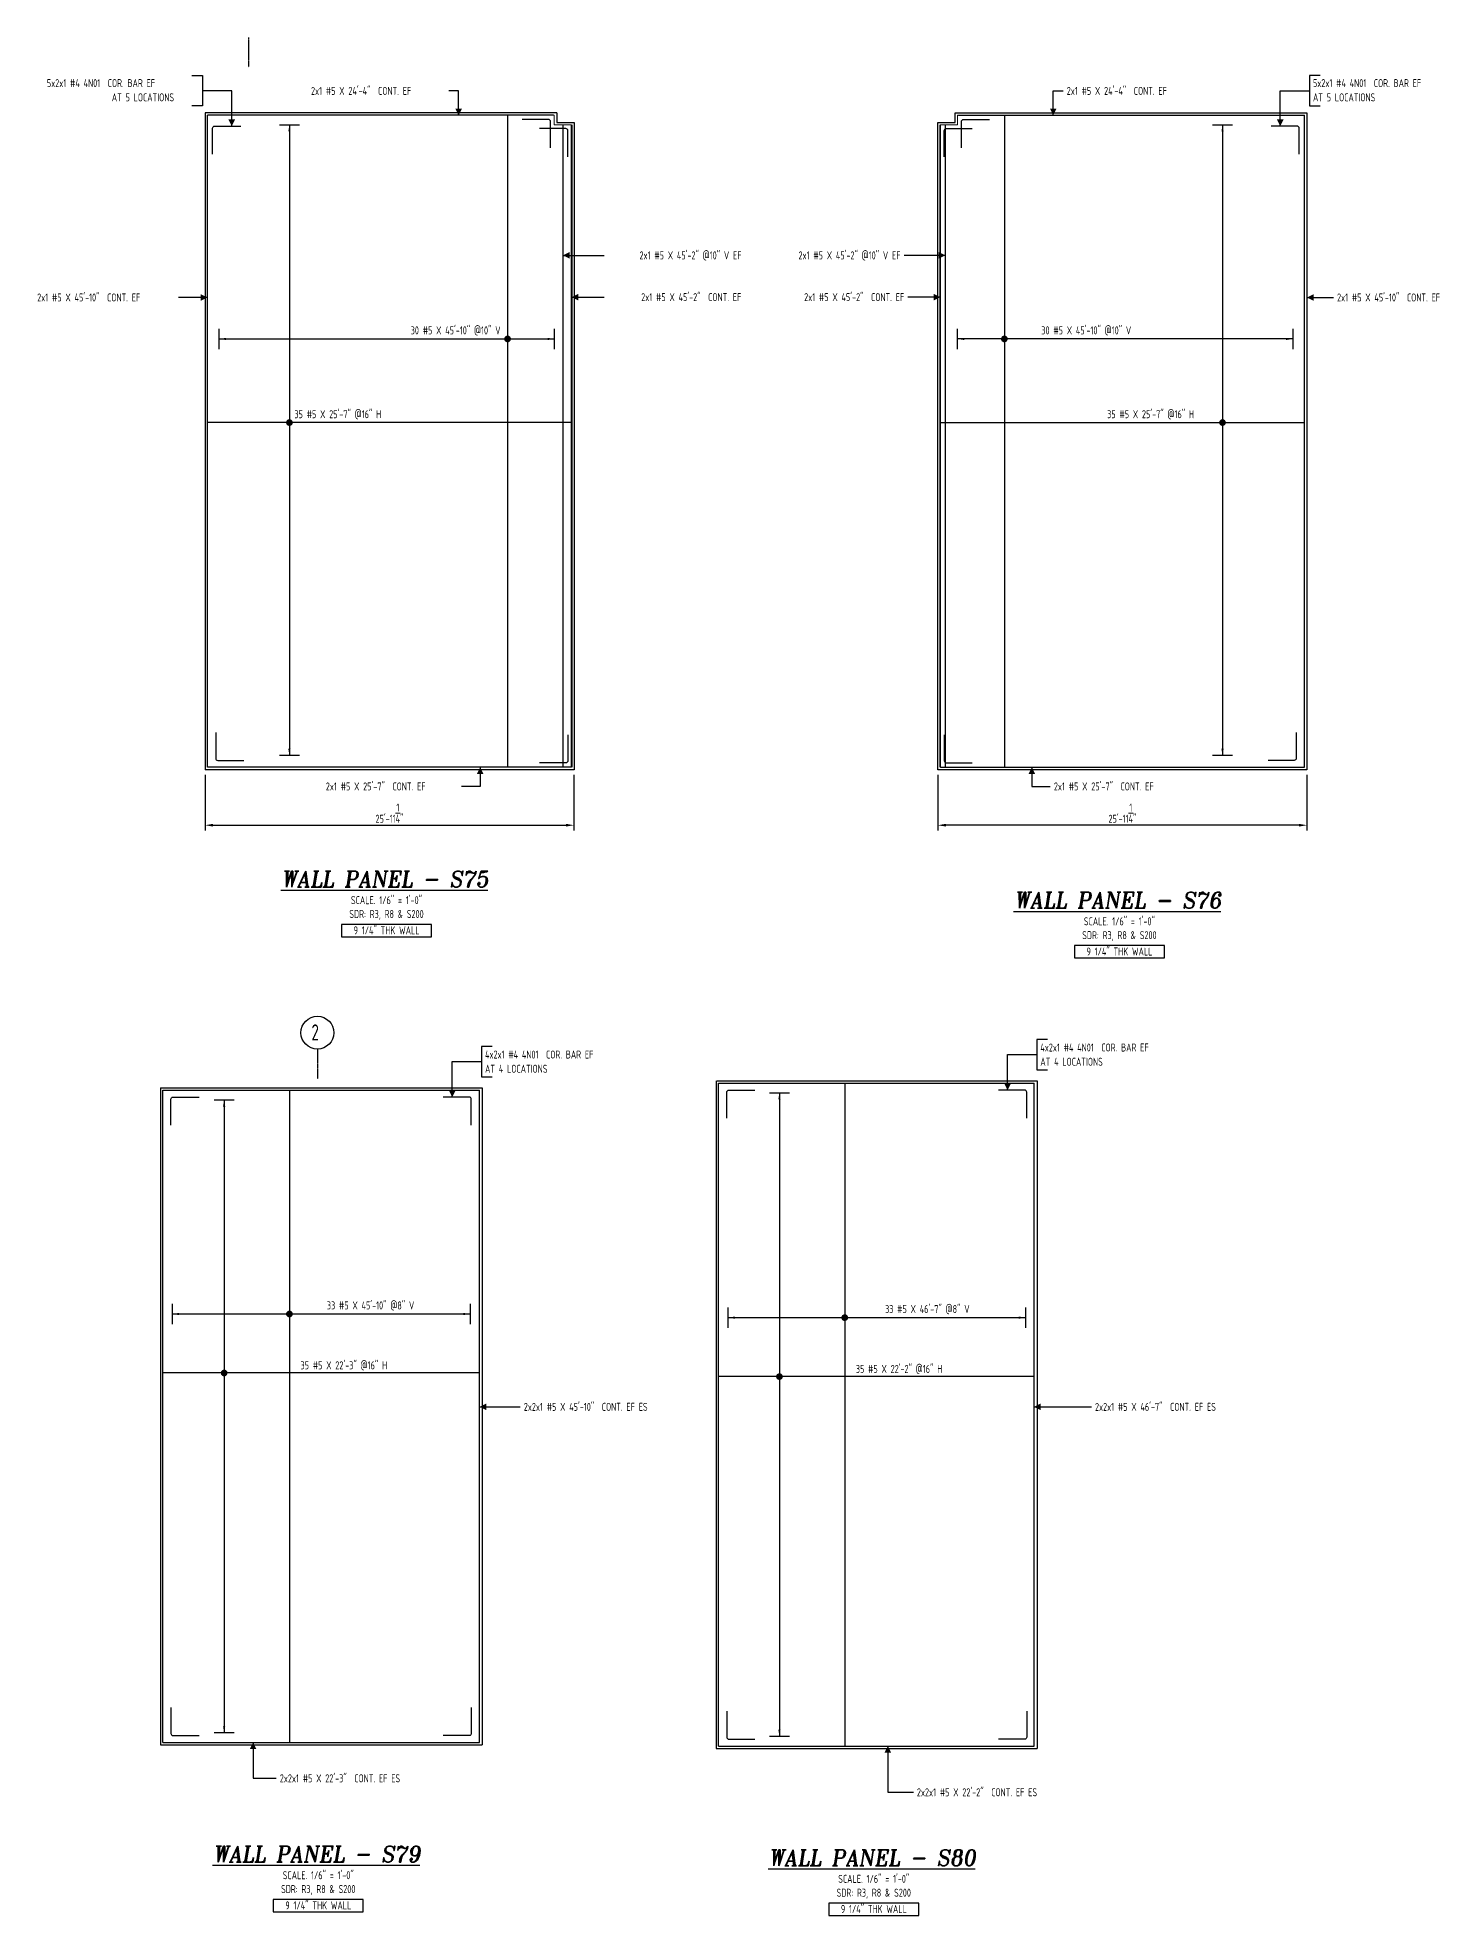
# Model space of a CAD drawing. Header units: inches. Extents: x 10095 to 38568, y -2433 to 4174.
# Drawn here: x 34317 to 35492, y -551 to 1033 of the extents above; entities that cross this region are included whole.
import ezdxf
from ezdxf.enums import TextEntityAlignment as Align

# ---------------------------------------------------------------- set-up
doc = ezdxf.new("R2010")
doc.units = ezdxf.units.IN
doc.header["$MEASUREMENT"] = 0
doc.linetypes.add('PHANTOM', pattern=[2.5, 1.25, -0.25, 0.25, -0.25, 0.25, -0.25])
doc.layers.get('0').update_dxf_attribs({"linetype": 'CONTINUOUS'})
doc.layers.get('Defpoints').update_dxf_attribs({"linetype": 'CONTINUOUS'})
for name, color, linetype in [('0-25TEXT', 7, 'CONTINUOUS'), ('0-35', 3, 'CONTINUOUS'), ('0-35TEXT', 3, 'CONTINUOUS'), ('0-50', 10, 'CONTINUOUS'), ('BAR-LBL', 2, 'CONTINUOUS'), ('GRID', 8, 'PHANTOM'), ('RANGELAY', 7, 'CONTINUOUS'), ('REBARS', 4, 'CONTINUOUS')]:
    doc.layers.add(name, color=color, linetype=linetype)
doc.layers.add('COVER', color=6, linetype='CONTINUOUS', lineweight=0, plot=False)
doc.styles.add('AR', font='ARCHQUIK.shx', dxfattribs={"width": 0.8})
doc.styles.add('ROMANT', font='romant')
doc.dimstyles.new('CADS_DIM_48', dxfattribs={"dimscale": 48, "dimtxt": 0.09375, "dimasz": 0.09375, "dimexe": 0.0625, "dimexo": 0.0625, "dimgap": 0.09375, "dimtad": 0, "dimtih": 1, "dimtoh": 1, "dimzin": 1, "dimdsep": 46, "dimlunit": 4, "dimtxsty": 'AR', "dimblk": 'CLOSED', "dimcen": 0.1875, "dimadec": 0, "dimazin": 0, "dimtfac": 1, "dimtofl": 0, "dimtmove": 0, "dimatfit": 1, "dimldrblk": 'DOTBLANK', "dimfxl": 1, "dimtzin": 0, "dimarcsym": 0})

# ---------------------------------------------------------------- blocks, each defined once
blk = doc.blocks.new('*D444')
at = {"layer": 'COVER', "color": 0, "lineweight": -2, "transparency": 16777216}
for p, q in [((34457.9, 410.9), (34457.9, 364)), ((34769.1, 410.9), (34769.1, 364)), ((34464.6, 368.5), (34762.4, 368.5))]:
    blk.add_line(p, q, dxfattribs=at)
at = {"layer": 'COVER', "color": 0, "transparency": 16777216}
for points in [[(34464.6, 369.7), (34464.6, 367.4), (34457.9, 368.5)], [(34762.4, 369.7), (34762.4, 367.4), (34769.1, 368.5)]]:
    blk.add_solid(points, dxfattribs=at)
at = {"layer": 'Defpoints', "color": 0, "transparency": 16777216}
for p in [(34457.9, 415.4), (34769.1, 415.4), (34769.1, 368.5)]:
    blk.add_point(p, dxfattribs=at)
at = {"layer": 'COVER', "color": 0, "transparency": 16777216, "insert": (34613.5, 378.7), "char_height": 6.75, "attachment_point": 5, "style": 'AR'}
blk.add_mtext('25\'-11{\\H1.000000x;\\S1/4;}"', dxfattribs=at)
blk = doc.blocks.new('_DotBlank')
at = {"layer": '0-35', "color": 0, "lineweight": -2}
blk.add_line((-0.5, 0), (-1, 0), dxfattribs=at)
blk.add_circle((0, 0), 0.5, dxfattribs=at)
blk = doc.blocks.new('leadrblk')
blk.add_lwpolyline([(0, 0, 0, 1, 0), (1, 0, 1, 1, 0)], format="xyseb")
blk = doc.blocks.new('*U634', base_point=(34759.5, 959.4))
at = {"layer": 'REBARS', "color": 0}
blk.add_lwpolyline([(34759.8, 959.4), (34759.8, 417.4)], dxfattribs=at)
blk = doc.blocks.new('*U1322', base_point=(34767.1, 707.8))
at = {"layer": 'REBARS', "color": 0}
blk.add_lwpolyline([(34767.1, 708.1), (34460.1, 708.1)], dxfattribs=at)
blk = doc.blocks.new('rendmark')
at = {"color": 4}
blk.add_line((0, -3), (0, 3), dxfattribs=at)
blk = doc.blocks.new('rarrow')
at = {"color": 7}
blk.add_solid([(2, -0.33), (2, 0.33), (0, 0)], dxfattribs=at)
blk = doc.blocks.new('*U1685', base_point=(34529.1, 959.4))
at = {"layer": 'RANGELAY'}
blk.add_line((34529.1, 959.4), (34529.1, 427.4), dxfattribs=at)
at = {"layer": 'RANGELAY', "xscale": 2.834645669291339, "yscale": 2.834645669291339}
for name, p, rotation in [('rendmark', (34529.1, 959.4), 269.9999999999999), ('rarrow', (34529.1, 959.4), 269.9999999999999), ('rarrow', (34529.1, 427.4), 89.999996929531), ('rendmark', (34529.1, 427.4), 89.999996929531)]:
    blk.add_blockref(name, p, dxfattribs=dict(at, rotation=rotation))
blk = doc.blocks.new('VPM959793')
at = {"const_width": 1}
blk.add_lwpolyline([(-0.5, 0, 1), (0.5, 0, 1)], format="xyb", close=True, dxfattribs=at)
blk = doc.blocks.new('*U1231', base_point=(34713.4, 967.4))
at = {"layer": 'REBARS', "color": 0}
blk.add_lwpolyline([(34713.1, 967.4), (34713.1, 417.4)], dxfattribs=at)
blk = doc.blocks.new('*U1684', base_point=(34469.9, 778.7))
at = {"layer": 'RANGELAY'}
blk.add_line((34469.9, 778.7), (34752.5, 778.7), dxfattribs=at)
at = {"layer": 'RANGELAY', "xscale": 2.834645669291339, "yscale": 2.834645669291339}
for name in ['rendmark', 'rarrow']:
    blk.add_blockref(name, (34469.9, 778.7), dxfattribs=at)
at = {"layer": 'RANGELAY', "xscale": 2.834645669291339, "yscale": 2.834645669291339, "rotation": 179.9999969295311}
for name in ['rarrow', 'rendmark']:
    blk.add_blockref(name, (34752.5, 778.7), dxfattribs=at)
blk = doc.blocks.new('VPM9597C3')
at = {"const_width": 1}
blk.add_lwpolyline([(-0.5, 0, 1), (0.5, 0, 1)], format="xyb", close=True, dxfattribs=at)
blk = doc.blocks.new('*U1054', base_point=(34764.1, 420.8))
at = {"layer": 'REBARS', "color": 0}
blk.add_lwpolyline([(34763.9, 444.8), (34763.9, 422.8, -0.414214), (34762.1, 421.1), (34740.1, 421.1)], format="xyb", dxfattribs=at)
blk = doc.blocks.new('*U1055', base_point=(34466.6, 422.8))
at = {"layer": 'REBARS', "color": 0}
blk.add_lwpolyline([(34466.9, 446.8), (34466.9, 424.8, 0.414214), (34468.6, 423.1), (34490.6, 423.1)], format="xyb", dxfattribs=at)
blk = doc.blocks.new('*U693', base_point=(34459.6, 417.4))
at = {"layer": 'REBARS', "color": 0}
blk.add_lwpolyline([(34459.9, 417.4), (34459.9, 967.4)], dxfattribs=at)
blk = doc.blocks.new('*U632', base_point=(34766.8, 417.4))
at = {"layer": 'REBARS', "color": 0}
blk.add_lwpolyline([(34767.1, 417.4), (34767.1, 959.4)], dxfattribs=at)
blk = doc.blocks.new('*U1056', base_point=(34764.1, 956.4))
at = {"layer": 'REBARS', "color": 0}
blk.add_lwpolyline([(34763.9, 932.4), (34763.9, 954.4, 0.414214), (34762.1, 956.1), (34740.1, 956.1)], format="xyb", dxfattribs=at)
blk = doc.blocks.new('*U743', base_point=(34751.9, 967))
at = {"layer": 'REBARS', "color": 0}
blk.add_lwpolyline([(34751.9, 967.4), (34459.9, 967.4)], dxfattribs=at)
blk = doc.blocks.new('*U633', base_point=(34767.4, 959.4))
at = {"layer": 'REBARS', "color": 0}
blk.add_lwpolyline([(34767.1, 959.4), (34767.1, 417.4)], dxfattribs=at)
blk = doc.blocks.new('*U1057', base_point=(34749.5, 964))
at = {"layer": 'REBARS', "color": 0}
blk.add_lwpolyline([(34749.3, 940), (34749.3, 962, 0.414214), (34747.5, 963.8), (34725.5, 963.8)], format="xyb", dxfattribs=at)
blk = doc.blocks.new('*U1058', base_point=(34464.1, 958.4))
at = {"layer": 'REBARS', "color": 0}
blk.add_lwpolyline([(34464.3, 934.4), (34464.3, 956.4, -0.414214), (34466.1, 958.2), (34488.1, 958.2)], format="xyb", dxfattribs=at)
blk = doc.blocks.new('*U1321', base_point=(34766.9, 417.7))
at = {"layer": 'REBARS', "color": 0}
blk.add_lwpolyline([(34766.9, 417.4), (34459.9, 417.4)], dxfattribs=at)
blk = doc.blocks.new('*D445')
at = {"layer": 'COVER', "color": 0, "lineweight": -2, "transparency": 16777216}
for p, q in [((35076, 410.9), (35076, 364)), ((35387.3, 410.9), (35387.3, 364)), ((35380.5, 368.5), (35082.8, 368.5))]:
    blk.add_line(p, q, dxfattribs=at)
at = {"layer": 'COVER', "color": 0, "transparency": 16777216}
for points in [[(35082.8, 369.7), (35082.8, 367.4), (35076, 368.5)], [(35380.5, 369.7), (35380.5, 367.4), (35387.3, 368.5)]]:
    blk.add_solid(points, dxfattribs=at)
at = {"layer": 'Defpoints', "color": 0, "transparency": 16777216}
for p in [(35076, 415.4), (35387.3, 415.4), (35076, 368.5)]:
    blk.add_point(p, dxfattribs=at)
at = {"layer": 'COVER', "color": 0, "transparency": 16777216, "insert": (35231.7, 378.7), "char_height": 6.75, "attachment_point": 5, "style": 'AR'}
blk.add_mtext('25\'-11{\\H1.000000x;\\S1/4;}"', dxfattribs=at)
blk = doc.blocks.new('*U1235', base_point=(35082.6, 959.4))
at = {"layer": 'REBARS', "color": 0}
blk.add_lwpolyline([(35082.3, 959.4), (35082.3, 417.4)], dxfattribs=at)
blk = doc.blocks.new('*U1320', base_point=(35078, 707.8))
at = {"layer": 'REBARS', "color": 0}
blk.add_lwpolyline([(35078, 708.1), (35385, 708.1)], dxfattribs=at)
blk = doc.blocks.new('*U1683', base_point=(35316.1, 959.4))
at = {"layer": 'RANGELAY'}
blk.add_line((35316.1, 959.4), (35316.1, 427.4), dxfattribs=at)
at = {"layer": 'RANGELAY', "xscale": 2.834645669291339, "yscale": 2.834645669291339}
for name, p, rotation in [('rendmark', (35316.1, 959.4), 269.9999999999999), ('rarrow', (35316.1, 959.4), 269.9999999999999), ('rarrow', (35316.1, 427.4), 89.999996929531), ('rendmark', (35316.1, 427.4), 89.999996929531)]:
    blk.add_blockref(name, p, dxfattribs=dict(at, rotation=rotation))
blk = doc.blocks.new('VPM95A778')
at = {"const_width": 1}
blk.add_lwpolyline([(-0.5, 0, 1), (0.5, 0, 1)], format="xyb", close=True, dxfattribs=at)
blk = doc.blocks.new('*U1232', base_point=(35131.8, 967.4))
at = {"layer": 'REBARS', "color": 0}
blk.add_lwpolyline([(35132.1, 967.4), (35132.1, 417.4)], dxfattribs=at)
blk = doc.blocks.new('*U1682', base_point=(35375.3, 778.7))
at = {"layer": 'RANGELAY'}
blk.add_line((35375.3, 778.7), (35092.7, 778.7), dxfattribs=at)
at = {"layer": 'RANGELAY', "xscale": 2.834645669291339, "yscale": 2.834645669291339}
for name, p, rotation in [('rendmark', (35092.7, 778.7), 359.9999969295309), ('rarrow', (35092.7, 778.7), 359.9999969295309), ('rarrow', (35375.3, 778.7), 179.9999999999999), ('rendmark', (35375.3, 778.7), 179.9999999999999)]:
    blk.add_blockref(name, p, dxfattribs=dict(at, rotation=rotation))
blk = doc.blocks.new('VPM95A7A8')
at = {"const_width": 1}
blk.add_lwpolyline([(-0.5, 0, 1), (0.5, 0, 1)], format="xyb", close=True, dxfattribs=at)
blk = doc.blocks.new('*U1049', base_point=(35081, 420.8))
at = {"layer": 'REBARS', "color": 0}
blk.add_lwpolyline([(35081.3, 444.8), (35081.3, 422.8, 0.414214), (35083, 421.1), (35105, 421.1)], format="xyb", dxfattribs=at)
blk = doc.blocks.new('*U1050', base_point=(35378.6, 422.8))
at = {"layer": 'REBARS', "color": 0}
blk.add_lwpolyline([(35378.3, 446.8), (35378.3, 424.8, -0.414214), (35376.6, 423.1), (35354.6, 423.1)], format="xyb", dxfattribs=at)
blk = doc.blocks.new('*U692', base_point=(35385.6, 417.4))
at = {"layer": 'REBARS', "color": 0}
blk.add_lwpolyline([(35385.3, 417.4), (35385.3, 967.4)], dxfattribs=at)
blk = doc.blocks.new('*U630', base_point=(35078.3, 417.4))
at = {"layer": 'REBARS', "color": 0}
blk.add_lwpolyline([(35078, 417.4), (35078, 959.4)], dxfattribs=at)
blk = doc.blocks.new('*U1051', base_point=(35081, 956.4))
at = {"layer": 'REBARS', "color": 0}
blk.add_lwpolyline([(35081.3, 932.4), (35081.3, 954.4, -0.414214), (35083, 956.1), (35105, 956.1)], format="xyb", dxfattribs=at)
blk = doc.blocks.new('*U742', base_point=(35093.3, 967))
at = {"layer": 'REBARS', "color": 0}
blk.add_lwpolyline([(35093.3, 967.4), (35385.3, 967.4)], dxfattribs=at)
blk = doc.blocks.new('*U631', base_point=(35077.7, 959.4))
at = {"layer": 'REBARS', "color": 0}
blk.add_lwpolyline([(35078, 959.4), (35078, 417.4)], dxfattribs=at)
blk = doc.blocks.new('*U1052', base_point=(35095.7, 964))
at = {"layer": 'REBARS', "color": 0}
blk.add_lwpolyline([(35095.9, 940), (35095.9, 962, -0.414214), (35097.7, 963.8), (35119.7, 963.8)], format="xyb", dxfattribs=at)
blk = doc.blocks.new('*U1053', base_point=(35381.1, 958.4))
at = {"layer": 'REBARS', "color": 0}
blk.add_lwpolyline([(35380.8, 934.4), (35380.8, 956.4, 0.414214), (35379.1, 958.2), (35357.1, 958.2)], format="xyb", dxfattribs=at)
blk = doc.blocks.new('*U1319', base_point=(35078.3, 417.7))
at = {"layer": 'REBARS', "color": 0}
blk.add_lwpolyline([(35078.3, 417.4), (35385.3, 417.4)], dxfattribs=at)
blk = doc.blocks.new('*U719', base_point=(34689.5, -93.8))
at = {"layer": 'REBARS', "color": 0}
blk.add_lwpolyline([(34689.5, -93.5), (34422.5, -93.5)], dxfattribs=at)
blk = doc.blocks.new('*U1677', base_point=(34474, 136.9))
at = {"layer": 'RANGELAY'}
blk.add_line((34474, 136.9), (34474, -397.1), dxfattribs=at)
at = {"layer": 'RANGELAY', "xscale": 2.834645669291339, "yscale": 2.834645669291339}
for name, p, rotation in [('rendmark', (34474, 136.9), 269.9999999999999), ('rarrow', (34474, 136.9), 269.9999999999999), ('rarrow', (34474, -397.1), 89.999996929531), ('rendmark', (34474, -397.1), 89.999996929531)]:
    blk.add_blockref(name, p, dxfattribs=dict(at, rotation=rotation))
blk = doc.blocks.new('VPM95E1A12')
at = {"const_width": 1}
blk.add_lwpolyline([(-0.5, 0, 1), (0.5, 0, 1)], format="xyb", close=True, dxfattribs=at)
blk = doc.blocks.new('*U689', base_point=(34529.4, 144.9))
at = {"layer": 'REBARS', "color": 0}
blk.add_lwpolyline([(34529.1, 144.9), (34529.1, -405.1)], dxfattribs=at)
blk = doc.blocks.new('*U1676', base_point=(34430.4, -43.7))
at = {"layer": 'RANGELAY'}
blk.add_line((34430.4, -43.7), (34681.5, -43.7), dxfattribs=at)
at = {"layer": 'RANGELAY', "xscale": 2.834645669291339, "yscale": 2.834645669291339}
for name in ['rendmark', 'rarrow']:
    blk.add_blockref(name, (34430.4, -43.7), dxfattribs=at)
at = {"layer": 'RANGELAY', "xscale": 2.834645669291339, "yscale": 2.834645669291339, "rotation": 179.9999969295311}
for name in ['rarrow', 'rendmark']:
    blk.add_blockref(name, (34681.5, -43.7), dxfattribs=at)
blk = doc.blocks.new('VPM95E1D11')
at = {"const_width": 1}
blk.add_lwpolyline([(-0.5, 0, 1), (0.5, 0, 1)], format="xyb", close=True, dxfattribs=at)
blk = doc.blocks.new('*U1260', base_point=(34682.8, -399.6))
at = {"layer": 'REBARS', "color": 0}
blk.add_lwpolyline([(34682.5, -375.6), (34682.5, -397.6, -0.414214), (34680.8, -399.3), (34658.8, -399.3)], format="xyb", dxfattribs=at)
blk = doc.blocks.new('*U456', base_point=(34689.8, -405.1))
at = {"layer": 'REBARS', "color": 0}
blk.add_lwpolyline([(34689.5, -405.1), (34689.5, 144.9)], dxfattribs=at)
blk = doc.blocks.new('*U457', base_point=(34422.4, -404.8))
at = {"layer": 'REBARS', "color": 0}
blk.add_lwpolyline([(34422.4, -405.1), (34689.4, -405.1)], dxfattribs=at)
blk = doc.blocks.new('*U458', base_point=(34422.4, 144.6))
at = {"layer": 'REBARS', "color": 0}
blk.add_lwpolyline([(34422.4, 144.9), (34689.4, 144.9)], dxfattribs=at)
blk = doc.blocks.new('*U459', base_point=(34421.9, -405.1))
at = {"layer": 'REBARS', "color": 0}
blk.add_lwpolyline([(34422.3, -405.1), (34422.3, 144.9)], dxfattribs=at)
blk = doc.blocks.new('*U1261', base_point=(34429, -399.6))
at = {"layer": 'REBARS', "color": 0}
blk.add_lwpolyline([(34429.2, -375.6), (34429.2, -397.6, 0.414214), (34431, -399.3), (34453, -399.3)], format="xyb", dxfattribs=at)
blk = doc.blocks.new('*U1262', base_point=(34682.8, 139.4))
at = {"layer": 'REBARS', "color": 0}
blk.add_lwpolyline([(34682.5, 115.4), (34682.5, 137.4, 0.414214), (34680.8, 139.2), (34658.8, 139.2)], format="xyb", dxfattribs=at)
blk = doc.blocks.new('*U1263', base_point=(34429, 139.4))
at = {"layer": 'REBARS', "color": 0}
blk.add_lwpolyline([(34429.2, 115.4), (34429.2, 137.4, -0.414214), (34431, 139.2), (34453, 139.2)], format="xyb", dxfattribs=at)
blk = doc.blocks.new('*U528', base_point=(35157.1, -96.9))
at = {"layer": 'REBARS', "color": 0}
blk.add_lwpolyline([(35157.1, -96.6), (34891.1, -96.6)], dxfattribs=at)
blk = doc.blocks.new('*U1675', base_point=(34942.4, 142.9))
at = {"layer": 'RANGELAY'}
blk.add_line((34942.4, 142.9), (34942.4, -400.1), dxfattribs=at)
at = {"layer": 'RANGELAY', "xscale": 2.834645669291339, "yscale": 2.834645669291339}
for name, p, rotation in [('rendmark', (34942.4, 142.9), 269.9999999999999), ('rarrow', (34942.4, 142.9), 269.9999999999999), ('rarrow', (34942.4, -400.1), 89.999996929531), ('rendmark', (34942.4, -400.1), 89.999996929531)]:
    blk.add_blockref(name, p, dxfattribs=dict(at, rotation=rotation))
blk = doc.blocks.new('VPM9606211')
at = {"const_width": 1}
blk.add_lwpolyline([(-0.5, 0, 1), (0.5, 0, 1)], format="xyb", close=True, dxfattribs=at)
blk = doc.blocks.new('*U534', base_point=(34997.7, 150.9))
at = {"layer": 'REBARS', "color": 0}
blk.add_lwpolyline([(34997.4, 150.9), (34997.4, -408.1)], dxfattribs=at)
blk = doc.blocks.new('*U1674', base_point=(34899.1, -46.8))
at = {"layer": 'RANGELAY'}
blk.add_line((34899.1, -46.8), (35149.9, -46.8), dxfattribs=at)
at = {"layer": 'RANGELAY', "xscale": 2.834645669291339, "yscale": 2.834645669291339}
for name in ['rendmark', 'rarrow']:
    blk.add_blockref(name, (34899.1, -46.8), dxfattribs=at)
at = {"layer": 'RANGELAY', "xscale": 2.834645669291339, "yscale": 2.834645669291339, "rotation": 179.9999969295311}
for name in ['rarrow', 'rendmark']:
    blk.add_blockref(name, (35149.9, -46.8), dxfattribs=at)
blk = doc.blocks.new('VPM9606511')
at = {"const_width": 1}
blk.add_lwpolyline([(-0.5, 0, 1), (0.5, 0, 1)], format="xyb", close=True, dxfattribs=at)
blk = doc.blocks.new('*U1264', base_point=(35151.1, -402.6))
at = {"layer": 'REBARS', "color": 0}
blk.add_lwpolyline([(35150.9, -378.6), (35150.9, -400.6, -0.414214), (35149.1, -402.4), (35127.1, -402.4)], format="xyb", dxfattribs=at)
blk = doc.blocks.new('*U532', base_point=(35157.4, -408.1))
at = {"layer": 'REBARS', "color": 0}
blk.add_lwpolyline([(35157.1, -408.1), (35157.1, 150.9)], dxfattribs=at)
blk = doc.blocks.new('*U511', base_point=(34891.1, -407.8))
at = {"layer": 'REBARS', "color": 0}
blk.add_lwpolyline([(34891.1, -408.1), (35157.1, -408.1)], dxfattribs=at)
blk = doc.blocks.new('*U512', base_point=(34891.1, 150.5))
at = {"layer": 'REBARS', "color": 0}
blk.add_lwpolyline([(34891.1, 150.9), (35157.1, 150.9)], dxfattribs=at)
blk = doc.blocks.new('*U533', base_point=(34890.8, -408.1))
at = {"layer": 'REBARS', "color": 0}
blk.add_lwpolyline([(34891.1, -408.1), (34891.1, 150.9)], dxfattribs=at)
blk = doc.blocks.new('*U1265', base_point=(34897.7, -402.6))
at = {"layer": 'REBARS', "color": 0}
blk.add_lwpolyline([(34898, -378.6), (34898, -400.6, 0.414214), (34899.7, -402.4), (34921.7, -402.4)], format="xyb", dxfattribs=at)
blk = doc.blocks.new('*U1266', base_point=(35151.1, 145.4))
at = {"layer": 'REBARS', "color": 0}
blk.add_lwpolyline([(35150.9, 121.4), (35150.9, 143.4, 0.414214), (35149.1, 145.1), (35127.1, 145.1)], format="xyb", dxfattribs=at)
blk = doc.blocks.new('*U1267', base_point=(34897.7, 145.4))
at = {"layer": 'REBARS', "color": 0}
blk.add_lwpolyline([(34898, 121.4), (34898, 143.4, -0.414214), (34899.7, 145.1), (34921.7, 145.1)], format="xyb", dxfattribs=at)

msp = doc.modelspace()

# ---------------------------------------------------------------- linework, layer by layer
at = {"layer": '0-25TEXT'}
for points in [[(34446.79417, 1000.83427), (34455.79323, 1000.83427), (34455.79323, 975.33694), (34446.79417, 975.33694)], [(35398.37352, 1000.83427), (35389.37447, 1000.83427), (35389.37447, 975.33694), (35398.37352, 975.33694)], [(34480.44341, 958.16566), (34480.44341, 988.08561), (34455.79323, 988.08561)], [(34671.82286, 967.35208), (34671.82286, 987.9073), (34663.48428, 987.9073)], [(35173.34484, 967.35208), (35173.34484, 987.9073), (35181.68342, 987.9073)], [(35364.72429, 958.16566), (35364.72429, 988.08561), (35389.37447, 988.08561)], [(34759.78114, 849.17348), (34794.56243, 849.17347)], [(35082.28315, 849.17348), (35047.50186, 849.17347)], [(34459.88045, 813.65161), (34435.50128, 813.65161)], [(34767.13045, 813.92527), (34794.56243, 813.92527)], [(35078.03725, 813.92527), (35050.60527, 813.92527)], [(35387.28725, 813.65161), (35409.66642, 813.65161)], [(34689.96285, 417.35184), (34689.96221, 401.24145), (34674.3094, 401.24207)], [(35155.20485, 417.35184), (35155.20549, 401.24145), (35170.8583, 401.24207)], [(34700.07641, 181.85059), (34691.07735, 181.85059), (34691.07735, 156.35327), (34700.07641, 156.35327)], [(34700.07641, 181.85059), (34691.07735, 181.85059), (34691.07735, 156.35327), (34700.07641, 156.35327)], [(35134.78278, 145.11025), (35134.78278, 175.03019), (35159.43296, 175.03019)], [(35168.43202, 187.77885), (35159.43296, 187.77885), (35159.43296, 162.28153), (35168.43202, 162.28153)], [(35168.43202, 187.77885), (35159.43296, 187.77885), (35159.43296, 162.28153), (35168.43202, 162.28153)], [(34666.42717, 139.18199), (34666.42718, 169.10193), (34691.07735, 169.10193)], [(34689.5099, -122.07313), (34723.75841, -122.07313)], [(35157.11569, -122.07313), (35205.52863, -122.07313)], [(34498.4281, -405.07163), (34498.4281, -435.3943), (34517.99246, -435.3943)], [(35033.80241, -408.14339), (35033.80241, -447.16975), (35055.32439, -447.16975)]]:
    msp.add_lwpolyline(points, dxfattribs=at)
at = {"layer": '0-35'}
for p, q in [((34754.50545, 969.35208), (34457.88045, 969.35208)), ((34457.88045, 969.35208), (34457.88045, 415.35208)), ((34457.88045, 969.35208), (34457.88045, 415.35208)), ((34754.50545, 969.35208), (34457.88045, 969.35208)), ((34457.88045, 969.35208), (34457.88045, 415.35208)), ((34754.50545, 969.35208), (34754.50545, 961.35208)), ((34754.50545, 969.35208), (34754.50545, 961.35208)), ((34754.50545, 961.35208), (34769.13045, 961.35208)), ((34754.50545, 961.35208), (34769.13045, 961.35208)), ((34769.13045, 961.35208), (34769.13045, 415.35208)), ((34769.13045, 961.35208), (34769.13045, 415.35208)), ((34769.13045, 961.35208), (34769.13045, 415.35208)), ((34769.13045, 415.35208), (34457.88045, 415.35208)), ((34769.13045, 415.35208), (34457.88045, 415.35208)), ((34420.38499, 146.9284), (34691.50999, 146.9284)), ((34420.38499, 146.9284), (34420.38499, -407.0716)), ((34420.38499, 146.9284), (34420.38499, -407.0716)), ((34691.50999, 146.9284), (34691.50999, -407.0716)), ((34889.1156, 152.85665), (34889.1156, -410.14335)), ((34889.1156, 152.85665), (34889.1156, -410.14335)), ((34889.4906, 152.85665), (35159.8656, 152.85665)), ((35159.8656, 152.85665), (35159.8656, -410.14335)), ((34420.38499, -407.0716), (34691.50999, -407.0716)), ((34889.1156, -410.14335), (35159.8656, -410.14335))]:
    msp.add_line(p, q, dxfattribs=at)
msp.add_lwpolyline([(35076.03725, 415.35208), (35076.03725, 961.35208), (35090.66225, 961.35208), (35090.66225, 969.35208), (35387.28725, 969.35208), (35387.28725, 415.35208), (35076.03725, 415.35208)], dxfattribs=at)
at = {"layer": '0-50'}
for points in [[(34648.89756, 284.80477), (34573.01072, 284.80477), (34573.01072, 274.44841), (34648.89756, 274.44841)], [(35267.05436, 266.96107), (35191.16752, 266.96107), (35191.16752, 256.60471), (35267.05436, 256.60471)], [(34591.3396, -537.61891), (34515.45276, -537.61891), (34515.45276, -547.97527), (34591.3396, -547.97527)], [(35059.88271, -540.69065), (34983.99587, -540.69065), (34983.99587, -551.04702), (35059.88271, -551.04702)]]:
    msp.add_lwpolyline(points, close=True, dxfattribs=at)
msp.add_circle((34552.69734, 193.53161), 13.87094, dxfattribs=at)
at = {"layer": 'COVER'}
for points in [[(34752.50545, 967.35208), (34459.88045, 967.35208), (34459.88045, 417.35208), (34767.13045, 417.35208), (34767.13045, 959.35208), (34752.50545, 959.35208)], [(35092.66225, 967.35208), (35385.28725, 967.35208), (35385.28725, 417.35208), (35078.03725, 417.35208), (35078.03725, 959.35208), (35092.66225, 959.35208)]]:
    msp.add_lwpolyline(points, close=True, dxfattribs=at)
at = {"layer": 'GRID', "lineweight": -3}
for points in [[(34494.59889, 1032.89297), (34494.59889, 1007.79279)], [(34552.69734, 179.66067), (34552.69734, 154.53931)]]:
    msp.add_lwpolyline(points, dxfattribs=at)

# ---------------------------------------------------------------- block references
at = {"layer": '0-25TEXT'}
for name, p, xscale, yscale, rotation in [('leadrblk', (34480.44341, 958.16566), -5.623937007874017, 2.250708661417324, 269.9999984647655), ('leadrblk', (34671.82286, 967.35208), -5.623937007874017, 2.250708661417324, 269.9999984647655), ('leadrblk', (35173.34484, 967.35208), 5.623937007874017, 2.250708661417324, 90.00000153523453), ('leadrblk', (35364.72429, 958.16566), 5.623937007874017, 2.250708661417324, 90.00000153523453), ('leadrblk', (34767.13045, 813.92527), -5.623937007874017, 2.250708661417324, 179.999996929531), ('leadrblk', (35078.03725, 813.92527), 5.623937007874017, 2.250708661417324, 180.000003070469), ('VPM9597C3', (34713.08843, 778.67707), 2.834645669291338, 2.834645669291338, 180), ('VPM95A7A8', (35132.07927, 778.67707), 2.834645669291338, 2.834645669291338, 180), ('VPM959793', (34529.0819, 708.14727), 2.834645669291338, 2.834645669291338, 90.00000000000007), ('VPM95A778', (35316.0858, 708.14727), 2.834645669291338, 2.834645669291338, 269.9999999999999), ('leadrblk', (34689.96285, 417.35184), 5.623937007874017, 2.250708661417324, 269.9977123255669), ('leadrblk', (35155.20485, 417.35184), -5.623937007874017, 2.250708661417324, 90.00228767443309), ('leadrblk', (34666.42717, 139.18199), 5.623937007874017, 2.250708661417324, 90.00000153523453), ('leadrblk', (35134.78278, 145.11025), 5.623937007874017, 2.250708661417324, 90.00000153523453), ('VPM95E1D11', (34529.07224, -43.74661), 2.834645669291338, 2.834645669291338, 180), ('VPM9606511', (34997.42785, -46.81835), 2.834645669291338, 2.834645669291338, 180), ('VPM95E1A12', (34474.02848, -93.48541), 2.834645669291338, 2.834645669291338, 90.00000000000007), ('VPM9606211', (34942.38409, -96.55716), 2.834645669291338, 2.834645669291338, 90.00000000000007), ('leadrblk', (34689.5099, -122.07313), -5.623937007874017, 2.250708661417324, 179.999996929531), ('leadrblk', (34498.4281, -405.07163), 5.623937007874017, 2.250708661417324, 270.0000046057035), ('leadrblk', (35033.80241, -408.14339), 5.623937007874017, 2.250708661417324, 270.0000046057035)]:
    msp.add_blockref(name, p, dxfattribs=dict(at, xscale=xscale, yscale=yscale, rotation=rotation))
at = {"layer": '0-25TEXT', "yscale": 2.250708661417324}
for p, xscale in [((34759.78114, 849.17348), 5.623937007874017), ((35082.28315, 849.17348), -5.623937007874017), ((34459.88045, 813.65161), -5.623937007874017), ((35387.28725, 813.65161), 5.623937007874017), ((35157.11569, -122.07313), 5.623937007874017)]:
    msp.add_blockref('leadrblk', p, dxfattribs=dict(at, xscale=xscale))
at = {"layer": 'RANGELAY'}
for name, p in [('*U1685', (34529.0819, 959.35208)), ('*U1683', (35316.0858, 959.35208)), ('*U1684', (34469.88044, 778.67707)), ('*U1682', (35375.28725, 778.67707)), ('*U1675', (34942.38409, 142.85665)), ('*U1677', (34474.02848, 136.9284)), ('*U1676', (34430.38499, -43.74661)), ('*U1674', (34899.1156, -46.81835))]:
    msp.add_blockref(name, p, dxfattribs=at)
at = {"layer": 'REBARS', "color": 4}
for name, p in [('*U693', (34459.56813, 417.35208)), ('*U743', (34751.88045, 967.03958)), ('*U1231', (34713.40094, 967.35208)), ('*U742', (35093.28725, 967.03958)), ('*U1232', (35131.76676, 967.35208)), ('*U692', (35385.59957, 417.35208)), ('*U1058', (34464.08889, 958.41566)), ('*U1057', (34749.50545, 964.00278)), ('*U1056', (34764.13045, 956.35208)), ('*U634', (34759.46864, 959.35208)), ('*U632', (34766.81812, 417.35208)), ('*U633', (34767.44295, 959.35208)), ('*U630', (35078.34957, 417.35208)), ('*U631', (35077.72475, 959.35208)), ('*U1051', (35081.03725, 956.35208)), ('*U1235', (35082.59565, 959.35208)), ('*U1052', (35095.66225, 964.00278)), ('*U1053', (35381.0788, 958.41566)), ('*U1322', (34767.13053, 707.83477)), ('*U1320', (35078.03717, 707.83477)), ('*U1055', (34466.60875, 422.8485)), ('*U1054', (34764.13045, 420.8485)), ('*U1049', (35081.03725, 420.8485)), ('*U1050', (35378.55895, 422.8485)), ('*U1321', (34766.88045, 417.66458)), ('*U1319', (35078.28725, 417.66458)), ('*U459', (34421.94767, -405.0716)), ('*U458', (34422.38499, 144.6159)), ('*U689', (34529.38474, 144.9284)), ('*U456', (34689.82231, -405.0716)), ('*U533', (34890.8031, -408.14335)), ('*U512', (34891.1156, 150.54415)), ('*U1267', (34897.7189, 145.36024)), ('*U534', (34997.74035, 150.85665)), ('*U1266', (35151.1373, 145.36024)), ('*U532', (35157.4281, -408.14343)), ('*U1263', (34428.98829, 139.43198)), ('*U1262', (34682.78169, 139.43198)), ('*U719', (34689.50999, -93.79792)), ('*U528', (35157.11548, -96.86966)), ('*U1261', (34428.98829, -399.57519)), ('*U1260', (34682.78169, -399.57519)), ('*U1265', (34897.71889, -402.64693)), ('*U1264', (35151.1373, -402.64693)), ('*U457', (34422.38499, -404.7591)), ('*U511', (34891.1156, -407.83085))]:
    msp.add_blockref(name, p, dxfattribs=at)

# ---------------------------------------------------------------- texts
at = {"color": 7, "linetype": 'Continuous', "style": 'ROMANT', "oblique": 9, "width": 0.95}
for s, p in [('%%UWALL PANEL - S75', (34609.58226, 316.37668)), ('%%UWALL PANEL - S76', (35227.73907, 298.53297)), ('%%UWALL PANEL - S79', (34552.0243, -506.04701)), ('%%UWALL PANEL - S80', (35020.56741, -509.11875))]:
    msp.add_text(s, height=13.5, dxfattribs=at).set_placement(p, align=Align.CENTER)
at = {"layer": '0-35TEXT', "style": 'AR', "width": 0.8}
for s, p in [('AT 5 LOCATIONS', (34379.24366, 979.08655)), ('AT 5 LOCATIONS', (35392.37415, 979.08655)), ('AT 4 LOCATIONS', (34694.07704, 159.72791)), ('AT 4 LOCATIONS', (35162.43265, 165.65617))]:
    msp.add_text(s, height=6.7498312, dxfattribs=at).set_placement(p)
for s, p in [('SCALE. 1/6" = 1\'-0"', (34610.95414, 301.92979)), ('SDR: R3, R8 & S200', (34610.95414, 290.26159)), ('SCALE. 1/6" = 1\'-0"', (35229.11094, 284.08608)), ('9 1/4" THK WALL', (34611.03106, 276.47357)), ('SDR: R3, R8 & S200', (35229.11094, 272.41789)), ('9 1/4" THK WALL', (35229.18786, 258.62987)), ('SCALE. 1/6" = 1\'-0"', (34553.39618, -520.4939)), ('SCALE. 1/6" = 1\'-0"', (35021.93929, -523.56564)), ('SDR: R3, R8 & S200', (34553.39618, -532.16209)), ('9 1/4" THK WALL', (34553.4731, -545.95011)), ('SDR: R3, R8 & S200', (35021.93929, -535.23384)), ('9 1/4" THK WALL', (35022.01621, -549.02186))]:
    msp.add_text(s, height=6.7498312, dxfattribs=at).set_placement(p, align=Align.CENTER)
at = {"layer": '0-50', "style": 'AR', "width": 0.8}
msp.add_text('2', height=13.5, dxfattribs=at).set_placement((34547.65552, 187.06126))
at = {"layer": 'BAR-LBL', "style": 'AR', "width": 0.8}
for s, p in [('5x2x1 #4 4N01  COR. BAR EF', (34324.51046, 991.08529)), ('2x1 #5 X 24\'-4"  CONT. EF', (34547.28268, 984.53266)), ('2x1 #5 X 24\'-4"  CONT. EF', (35184.68311, 984.53266)), ('5x2x1 #4 4N01  COR. BAR EF', (35392.37415, 991.08529)), ('2x1 #5 X 45\'-10"  CONT. EF', (34316.32069, 810.27696)), ('2x1 #5 X 45\'-10"  CONT. EF', (35412.6661, 810.27696)), ('35 #5 X 25\'-7" @16" H', (34533.28191, 711.82776)), ('35 #5 X 25\'-7" @16" H', (35218.79212, 711.82776)), ('2x1 #5 X 25\'-7"  CONT. EF', (34559.78349, 397.86742)), ('2x1 #5 X 25\'-7"  CONT. EF', (35173.85799, 397.86742)), ('4x2x1 #4 4N01  COR. BAR EF', (34694.07704, 171.72665)), ('4x2x1 #4 4N01  COR. BAR EF', (35162.43265, 177.65491)), ('35 #5 X 22\'-3" @16" H', (34538.44987, -90.39898)), ('35 #5 X 22\'-2" @16" H', (35006.80548, -93.47072)), ('2x2x1 #5 X 45\'-10"  CONT. EF ES', (34726.7581, -125.44778)), ('2x2x1 #5 X 46\'-7"  CONT. EF ES', (35208.52832, -125.44778)), ('2x2x1 #5 X 22\'-3"  CONT. EF ES', (34520.99215, -438.76894)), ('2x2x1 #5 X 22\'-2"  CONT. EF ES', (35058.32408, -450.54439))]:
    msp.add_text(s, height=6.7492913, dxfattribs=at).set_placement(p)
for s, p in [('2x1 #5 X 45\'-2" @10" V EF', (34910.39165, 845.79883)), ('2x1 #5 X 45\'-2" @10" V EF', (35044.50218, 845.79883)), ('2x1 #5 X 45\'-2"  CONT. EF', (34910.20546, 810.55063)), ('2x1 #5 X 45\'-2"  CONT. EF', (35047.60558, 810.55063)), ('30 #5 X 45\'-10" @10" V', (34707.18038, 782.54185)), ('30 #5 X 45\'-10" @10" V', (35239.08704, 782.54185)), ('33 #5 X 45\'-10" @8" V', (34634.4259, -39.88183)), ('33 #5 X 46\'-7" @8" V', (35102.78151, -42.95358))]:
    msp.add_text(s, height=6.7492913, dxfattribs=at).set_placement(p, align=Align.RIGHT)

# ---------------------------------------------------------------- dimensions: what is measured, and where the dimension line sits
at = {"layer": 'COVER'}
dim = msp.add_linear_dim(base=(34769.13045, 368.52556), p1=(34457.88045, 415.35208), p2=(34769.13045, 415.35208), angle=180, dimstyle='CADS_DIM_48', override={"dimscale": 72, "dimgap": 0.03125, "dimtad": 1, "dimtih": 0, "dimtoh": 0, "dimdec": 3, "dimtdec": 3}, dxfattribs=at)
dim.commit()
dim.dimension.update_dxf_attribs({"geometry": '*D444', "text_midpoint": (34613.50545, 378.65056)})
dim = msp.add_linear_dim(base=(35076.03725, 368.52556), p1=(35387.28725, 415.35208), p2=(35076.03725, 415.35208), dimstyle='CADS_DIM_48', override={"dimscale": 72, "dimgap": 0.03125, "dimtad": 1, "dimtih": 0, "dimtoh": 0, "dimdec": 3, "dimtdec": 3}, dxfattribs=at)
dim.commit()
dim.dimension.update_dxf_attribs({"geometry": '*D445', "text_midpoint": (35231.66225, 378.65056)})

doc.saveas('drawing.dxf')
